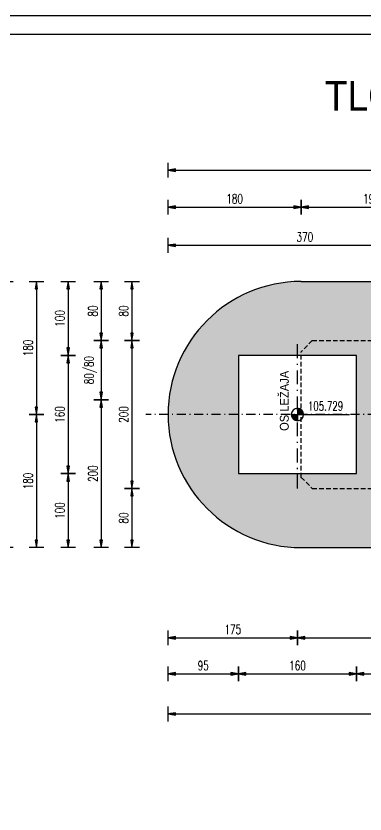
# Model space of a CAD drawing. Extents: x 729 to 13755, y 65128 to 68267.
# Drawn here: x 12021 to 12493, y 66981 to 68061 of the extents above; entities that cross this region are included whole.
import ezdxf
from ezdxf.enums import TextEntityAlignment as Align

# ---------------------------------------------------------------- set-up
doc = ezdxf.new("R2010")
doc.units = 0
doc.header["$LTSCALE"] = 50
doc.header["$PDMODE"] = 34
doc.header["$PDSIZE"] = 5
doc.linetypes.add('CENTER', pattern=[0.47, 0.25, -0.1, 0.02, -0.1])
doc.linetypes.add('HIDDEN2', pattern=[0.1875, 0.125, -0.0625])
doc.layers.get('DEFPOINTS').update_dxf_attribs({"linetype": 'CONTINUOUS'})
for name, color, linetype in [('BETON', 7, 'CONTINUOUS'), ('BETON TANKO', 40, 'CONTINUOUS'), ('KOTE', 4, 'CONTINUOUS'), ('NEVIDLJIVO', 9, 'HIDDEN2'), ('OSI', 2, 'CENTER'), ('POM', 9, 'CONTINUOUS'), ('TANKO', 8, 'CONTINUOUS'), ('TEKST', 7, 'CONTINUOUS')]:
    doc.layers.add(name, color=color, linetype=linetype)
doc.styles.add('KOTE', font='romans.shx', dxfattribs={"width": 0.7})
doc.styles.get("Standard").update_dxf_attribs({"font": 'romans.shx', "width": 0.9})
doc.dimstyles.new('M50', dxfattribs={"dimscale": 100, "dimtxt": 0.125, "dimasz": 0.1, "dimexe": 0.4, "dimexo": 2, "dimgap": 0.05, "dimtad": 1, "dimdec": 1, "dimrnd": 0.01, "dimdsep": 46, "dimtxsty": 'KOTE', "dimblk1": 'S', "dimblk2": 'S', "dimsah": 1, "dimcen": 0.4, "dimdle": 0.4, "dimse1": 1, "dimse2": 1, "dimclrd": 8, "dimclre": 251, "dimclrt": 4, "dimadec": 0, "dimazin": 0, "dimtfac": 1, "dimtdec": 1, "dimtmove": 2, "dimatfit": 3, "dimldrblk": 'S', "dimfxl": 0, "dimtvp": 1, "dimtolj": 1, "dimtzin": 4, "dimarcsym": 0})

# ---------------------------------------------------------------- blocks, each defined once
blk = doc.blocks.new('A$C58DB7958')
at = {"layer": 'TANKO'}
h = blk.add_hatch(color=256, dxfattribs=at)
edge = h.paths.add_edge_path()
edge.add_line((-5.98, 0), (0, 0))
edge.add_line((0, 0), (0, -5.98))
edge.add_arc((0, 0), 5.98, 180, 270, ccw=False)
h = blk.add_hatch(color=256, dxfattribs=at)
edge = h.paths.add_edge_path()
edge.add_line((0, 0), (5.98, 0))
edge.add_arc((0, 0), 5.98, 0, 90)
edge.add_line((0, 5.98), (0, 0))
for p, q in [((-5.98, 0), (0, 0)), ((0, 5.98), (0, 0)), ((0, 0), (0, -5.98)), ((0, 0), (5.98, 0)), ((5.98, 0), (50.34, 0))]:
    blk.add_line(p, q, dxfattribs=at)
for start, end in [(90, 180), (180, 270), (0, 90), (270, 0)]:
    blk.add_arc((0, 0), 5.98, start, end, dxfattribs=at)
blk = doc.blocks.new('S')
at = {"layer": 'KOTE', "color": 9}
blk.add_line((0, 1), (0, -1), dxfattribs=at)
blk.add_lwpolyline([(-1, 0.17), (-1, -0.17), (0, 0)], close=True, dxfattribs=at)
at = {"layer": 'KOTE', "color": 9, "linetype": 'ByBlock'}
blk.add_solid([(-1, 0.17), (-1, -0.17), (0, 0)], dxfattribs=at)
blk = doc.blocks.new('*D785')
at = {"layer": 'DEFPOINTS', "color": 0}
for p in [(12406.6, 67701.5), (12177.7, 67621.5), (12421.6, 67621.5)]:
    blk.add_point(p, dxfattribs=at)
at = {"layer": 'POM', "color": 8, "lineweight": -2}
blk.add_line((12177.7, 67691.5), (12177.7, 67631.5), dxfattribs=at)
at = {"layer": 'POM', "color": 8, "lineweight": -2, "xscale": 10, "yscale": 10, "zscale": 10}
for p, rotation in [((12177.7, 67701.5), 90), ((12177.7, 67621.5), 270)]:
    blk.add_blockref('S', p, dxfattribs=dict(at, rotation=rotation))
at = {"layer": 'POM', "color": 4, "insert": (12166.4, 67661.5), "char_height": 12.5, "attachment_point": 5, "rotation": 90, "style": 'KOTE'}
blk.add_mtext('\\A1;80', dxfattribs=at)
blk = doc.blocks.new('*D786')
at = {"layer": 'DEFPOINTS', "color": 0}
for p in [(12421.6, 67621.5), (12177.7, 67421.5), (12421.6, 67421.5)]:
    blk.add_point(p, dxfattribs=at)
at = {"layer": 'POM', "color": 8, "lineweight": -2}
blk.add_line((12177.7, 67611.5), (12177.7, 67431.5), dxfattribs=at)
at = {"layer": 'POM', "color": 8, "lineweight": -2, "xscale": 10, "yscale": 10, "zscale": 10}
for p, rotation in [((12177.7, 67621.5), 90), ((12177.7, 67421.5), 270)]:
    blk.add_blockref('S', p, dxfattribs=dict(at, rotation=rotation))
at = {"layer": 'POM', "color": 4, "insert": (12166.4, 67521.5), "char_height": 12.5, "attachment_point": 5, "rotation": 90, "style": 'KOTE'}
blk.add_mtext('\\A1;200', dxfattribs=at)
blk = doc.blocks.new('*D787')
at = {"layer": 'DEFPOINTS', "color": 0}
for p in [(12421.6, 67421.5), (12177.7, 67341.5), (12406.6, 67341.5)]:
    blk.add_point(p, dxfattribs=at)
at = {"layer": 'POM', "color": 8, "lineweight": -2}
blk.add_line((12177.7, 67411.5), (12177.7, 67351.5), dxfattribs=at)
at = {"layer": 'POM', "color": 8, "lineweight": -2, "xscale": 10, "yscale": 10, "zscale": 10}
for p, rotation in [((12177.7, 67421.5), 90), ((12177.7, 67341.5), 270)]:
    blk.add_blockref('S', p, dxfattribs=dict(at, rotation=rotation))
at = {"layer": 'POM', "color": 4, "insert": (12166.4, 67381.5), "char_height": 12.5, "attachment_point": 5, "rotation": 90, "style": 'KOTE'}
blk.add_mtext('\\A1;80', dxfattribs=at)
blk = doc.blocks.new('*D788')
at = {"layer": 'DEFPOINTS', "color": 0}
for p in [(12406.6, 67701.5), (12091.3, 67601.5), (12321.6, 67601.5)]:
    blk.add_point(p, dxfattribs=at)
at = {"layer": 'POM', "color": 8, "lineweight": -2}
blk.add_line((12091.3, 67691.5), (12091.3, 67611.5), dxfattribs=at)
at = {"layer": 'POM', "color": 8, "lineweight": -2, "xscale": 10, "yscale": 10, "zscale": 10}
for p, rotation in [((12091.3, 67701.5), 90), ((12091.3, 67601.5), 270)]:
    blk.add_blockref('S', p, dxfattribs=dict(at, rotation=rotation))
at = {"layer": 'POM', "color": 4, "insert": (12080.1, 67651.5), "char_height": 12.5, "attachment_point": 5, "rotation": 90, "style": 'KOTE'}
blk.add_mtext('\\A1;100', dxfattribs=at)
blk = doc.blocks.new('*D789')
at = {"layer": 'DEFPOINTS', "color": 0}
for p in [(12321.6, 67601.5), (12091.3, 67441.5), (12321.6, 67441.5)]:
    blk.add_point(p, dxfattribs=at)
at = {"layer": 'POM', "color": 8, "lineweight": -2}
blk.add_line((12091.3, 67591.5), (12091.3, 67451.5), dxfattribs=at)
at = {"layer": 'POM', "color": 8, "lineweight": -2, "xscale": 10, "yscale": 10, "zscale": 10}
for p, rotation in [((12091.3, 67601.5), 90), ((12091.3, 67441.5), 270)]:
    blk.add_blockref('S', p, dxfattribs=dict(at, rotation=rotation))
at = {"layer": 'POM', "color": 4, "insert": (12080.1, 67521.5), "char_height": 12.5, "attachment_point": 5, "rotation": 90, "style": 'KOTE'}
blk.add_mtext('\\A1;160', dxfattribs=at)
blk = doc.blocks.new('*D790')
at = {"layer": 'DEFPOINTS', "color": 0}
for p in [(12321.6, 67441.5), (12091.3, 67341.5), (12406.6, 67341.5)]:
    blk.add_point(p, dxfattribs=at)
at = {"layer": 'POM', "color": 8, "lineweight": -2}
blk.add_line((12091.3, 67431.5), (12091.3, 67351.5), dxfattribs=at)
at = {"layer": 'POM', "color": 8, "lineweight": -2, "xscale": 10, "yscale": 10, "zscale": 10}
for p, rotation in [((12091.3, 67441.5), 90), ((12091.3, 67341.5), 270)]:
    blk.add_blockref('S', p, dxfattribs=dict(at, rotation=rotation))
at = {"layer": 'POM', "color": 4, "insert": (12080.1, 67391.5), "char_height": 12.5, "attachment_point": 5, "rotation": 90, "style": 'KOTE'}
blk.add_mtext('\\A1;100', dxfattribs=at)
blk = doc.blocks.new('*D791')
at = {"layer": 'DEFPOINTS', "color": 0}
for p in [(12406.6, 67701.5), (12048.4, 67521.5), (12226.6, 67521.5)]:
    blk.add_point(p, dxfattribs=at)
at = {"layer": 'POM', "color": 8, "lineweight": -2}
blk.add_line((12048.4, 67691.5), (12048.4, 67531.5), dxfattribs=at)
at = {"layer": 'POM', "color": 8, "lineweight": -2, "xscale": 10, "yscale": 10, "zscale": 10}
for p, rotation in [((12048.4, 67701.5), 90), ((12048.4, 67521.5), 270)]:
    blk.add_blockref('S', p, dxfattribs=dict(at, rotation=rotation))
at = {"layer": 'POM', "color": 4, "insert": (12037.1, 67611.5), "char_height": 12.5, "attachment_point": 5, "rotation": 90, "style": 'KOTE'}
blk.add_mtext('\\A1;180', dxfattribs=at)
blk = doc.blocks.new('*D863')
at = {"layer": 'DEFPOINTS', "color": 0}
for p in [(12406.6, 67701.5), (12136.1, 67621.5), (12421.6, 67621.5)]:
    blk.add_point(p, dxfattribs=at)
at = {"layer": 'POM', "color": 8, "lineweight": -2}
blk.add_line((12136.1, 67691.5), (12136.1, 67631.5), dxfattribs=at)
at = {"layer": 'POM', "color": 8, "lineweight": -2, "xscale": 10, "yscale": 10, "zscale": 10}
for p, rotation in [((12136.1, 67701.5), 90), ((12136.1, 67621.5), 270)]:
    blk.add_blockref('S', p, dxfattribs=dict(at, rotation=rotation))
at = {"layer": 'POM', "color": 4, "insert": (12124.9, 67661.5), "char_height": 12.5, "attachment_point": 5, "rotation": 90, "style": 'KOTE'}
blk.add_mtext('\\A1;80', dxfattribs=at)
blk = doc.blocks.new('*D864')
at = {"layer": 'DEFPOINTS', "color": 0}
for p in [(12421.6, 67621.5), (12136.1, 67541.5), (12596.6, 67541.5)]:
    blk.add_point(p, dxfattribs=at)
at = {"layer": 'POM', "color": 8, "lineweight": -2}
blk.add_line((12136.1, 67611.5), (12136.1, 67551.5), dxfattribs=at)
at = {"layer": 'POM', "color": 8, "lineweight": -2, "xscale": 10, "yscale": 10, "zscale": 10}
for p, rotation in [((12136.1, 67621.5), 90), ((12136.1, 67541.5), 270)]:
    blk.add_blockref('S', p, dxfattribs=dict(at, rotation=rotation))
at = {"layer": 'POM', "color": 4, "insert": (12121.6, 67581.5), "char_height": 12.5, "attachment_point": 5, "rotation": 90, "style": 'KOTE'}
blk.add_mtext('\\A1;80/{\\fRomanS|b0|i0|c238|p2;80}', dxfattribs=at)
blk = doc.blocks.new('*D865')
at = {"layer": 'DEFPOINTS', "color": 0}
for p in [(12596.6, 67541.5), (12136.1, 67341.5), (12406.6, 67341.5)]:
    blk.add_point(p, dxfattribs=at)
at = {"layer": 'POM', "color": 8, "lineweight": -2}
blk.add_line((12136.1, 67531.5), (12136.1, 67351.5), dxfattribs=at)
at = {"layer": 'POM', "color": 8, "lineweight": -2, "xscale": 10, "yscale": 10, "zscale": 10}
for p, rotation in [((12136.1, 67541.5), 90), ((12136.1, 67341.5), 270)]:
    blk.add_blockref('S', p, dxfattribs=dict(at, rotation=rotation))
at = {"layer": 'POM', "color": 4, "insert": (12124.9, 67441.5), "char_height": 12.5, "attachment_point": 5, "rotation": 90, "style": 'KOTE'}
blk.add_mtext('\\A1;200', dxfattribs=at)
blk = doc.blocks.new('*D792')
at = {"layer": 'DEFPOINTS', "color": 0}
for p in [(12596.6, 67750.4), (12596.6, 67701.5), (12226.6, 67521.5)]:
    blk.add_point(p, dxfattribs=at)
at = {"layer": 'POM', "color": 8, "lineweight": -2}
blk.add_line((12236.6, 67750.4), (12586.6, 67750.4), dxfattribs=at)
at = {"layer": 'POM', "color": 8, "lineweight": -2, "xscale": 10, "yscale": 10, "zscale": 10, "rotation": 180}
blk.add_blockref('S', (12226.6, 67750.4), dxfattribs=at)
at = {"layer": 'POM', "color": 8, "lineweight": -2, "xscale": 10, "yscale": 10, "zscale": 10}
blk.add_blockref('S', (12596.6, 67750.4), dxfattribs=at)
at = {"layer": 'POM', "color": 4, "insert": (12411.6, 67761.6), "char_height": 12.5, "attachment_point": 5, "style": 'KOTE'}
blk.add_mtext('\\A1;370', dxfattribs=at)
blk = doc.blocks.new('*D797')
at = {"layer": 'DEFPOINTS', "color": 0}
for p in [(12406.6, 67802), (12406.6, 67701.5), (12226.6, 67521.5)]:
    blk.add_point(p, dxfattribs=at)
at = {"layer": 'POM', "color": 8, "lineweight": -2}
blk.add_line((12236.6, 67802), (12396.6, 67802), dxfattribs=at)
at = {"layer": 'POM', "color": 8, "lineweight": -2, "xscale": 10, "yscale": 10, "zscale": 10, "rotation": 180}
blk.add_blockref('S', (12226.6, 67802), dxfattribs=at)
at = {"layer": 'POM', "color": 8, "lineweight": -2, "xscale": 10, "yscale": 10, "zscale": 10}
blk.add_blockref('S', (12406.6, 67802), dxfattribs=at)
at = {"layer": 'POM', "color": 4, "insert": (12316.6, 67813.3), "char_height": 12.5, "attachment_point": 5, "style": 'KOTE'}
blk.add_mtext('\\A1;180', dxfattribs=at)
blk = doc.blocks.new('*D798')
at = {"layer": 'DEFPOINTS', "color": 0}
for p in [(12596.6, 67802), (12406.6, 67701.5), (12596.6, 67701.5)]:
    blk.add_point(p, dxfattribs=at)
at = {"layer": 'POM', "color": 8, "lineweight": -2}
blk.add_line((12416.6, 67802), (12586.6, 67802), dxfattribs=at)
at = {"layer": 'POM', "color": 8, "lineweight": -2, "xscale": 10, "yscale": 10, "zscale": 10, "rotation": 180}
blk.add_blockref('S', (12406.6, 67802), dxfattribs=at)
at = {"layer": 'POM', "color": 8, "lineweight": -2, "xscale": 10, "yscale": 10, "zscale": 10}
blk.add_blockref('S', (12596.6, 67802), dxfattribs=at)
at = {"layer": 'POM', "color": 4, "insert": (12501.6, 67813.3), "char_height": 12.5, "attachment_point": 5, "style": 'KOTE'}
blk.add_mtext('\\A1;190', dxfattribs=at)
blk = doc.blocks.new('*D805')
at = {"layer": 'DEFPOINTS', "color": 0}
for p in [(13396.6, 67852.2), (12226.6, 67521.5), (13396.6, 67521.5)]:
    blk.add_point(p, dxfattribs=at)
at = {"layer": 'POM', "color": 8, "lineweight": -2}
blk.add_line((12236.6, 67852.2), (13386.6, 67852.2), dxfattribs=at)
at = {"layer": 'POM', "color": 8, "lineweight": -2, "xscale": 10, "yscale": 10, "zscale": 10, "rotation": 180}
blk.add_blockref('S', (12226.6, 67852.2), dxfattribs=at)
at = {"layer": 'POM', "color": 8, "lineweight": -2, "xscale": 10, "yscale": 10, "zscale": 10}
blk.add_blockref('S', (13396.6, 67852.2), dxfattribs=at)
at = {"layer": 'POM', "color": 4, "insert": (12811.6, 67863.5), "char_height": 12.5, "attachment_point": 5, "style": 'KOTE'}
blk.add_mtext('\\A1;1170', dxfattribs=at)
blk = doc.blocks.new('*D806')
at = {"layer": 'DEFPOINTS', "color": 0}
for p in [(12226.6, 67521.5), (12401.6, 67421.5), (12401.6, 67219.4)]:
    blk.add_point(p, dxfattribs=at)
at = {"layer": 'POM', "color": 8, "lineweight": -2}
blk.add_line((12236.6, 67219.4), (12391.6, 67219.4), dxfattribs=at)
at = {"layer": 'POM', "color": 8, "lineweight": -2, "xscale": 10, "yscale": 10, "zscale": 10, "rotation": 180}
blk.add_blockref('S', (12226.6, 67219.4), dxfattribs=at)
at = {"layer": 'POM', "color": 8, "lineweight": -2, "xscale": 10, "yscale": 10, "zscale": 10}
blk.add_blockref('S', (12401.6, 67219.4), dxfattribs=at)
at = {"layer": 'POM', "color": 4, "insert": (12314.1, 67230.7), "char_height": 12.5, "attachment_point": 5, "style": 'KOTE'}
blk.add_mtext('\\A1;175', dxfattribs=at)
blk = doc.blocks.new('*D807')
at = {"layer": 'DEFPOINTS', "color": 0}
for p in [(12401.6, 67421.5), (12811.6, 67321.4), (12811.6, 67219.4)]:
    blk.add_point(p, dxfattribs=at)
at = {"layer": 'POM', "color": 8, "lineweight": -2}
blk.add_line((12411.6, 67219.4), (12801.6, 67219.4), dxfattribs=at)
at = {"layer": 'POM', "color": 8, "lineweight": -2, "xscale": 10, "yscale": 10, "zscale": 10, "rotation": 180}
blk.add_blockref('S', (12401.6, 67219.4), dxfattribs=at)
at = {"layer": 'POM', "color": 8, "lineweight": -2, "xscale": 10, "yscale": 10, "zscale": 10}
blk.add_blockref('S', (12811.6, 67219.4), dxfattribs=at)
at = {"layer": 'POM', "color": 4, "insert": (12606.6, 67230.7), "char_height": 12.5, "attachment_point": 5, "style": 'KOTE'}
blk.add_mtext('\\A1;410', dxfattribs=at)
blk = doc.blocks.new('*D810')
at = {"layer": 'DEFPOINTS', "color": 0}
for p in [(12226.6, 67521.5), (12321.6, 67441.5), (12321.6, 67170.5)]:
    blk.add_point(p, dxfattribs=at)
at = {"layer": 'POM', "color": 8, "lineweight": -2}
blk.add_line((12236.6, 67170.5), (12311.6, 67170.5), dxfattribs=at)
at = {"layer": 'POM', "color": 8, "lineweight": -2, "xscale": 10, "yscale": 10, "zscale": 10, "rotation": 180}
blk.add_blockref('S', (12226.6, 67170.5), dxfattribs=at)
at = {"layer": 'POM', "color": 8, "lineweight": -2, "xscale": 10, "yscale": 10, "zscale": 10}
blk.add_blockref('S', (12321.6, 67170.5), dxfattribs=at)
at = {"layer": 'POM', "color": 4, "insert": (12274.1, 67181.8), "char_height": 12.5, "attachment_point": 5, "style": 'KOTE'}
blk.add_mtext('\\A1;95', dxfattribs=at)
blk = doc.blocks.new('*D811')
at = {"layer": 'DEFPOINTS', "color": 0}
for p in [(12321.6, 67441.5), (12481.6, 67441.5), (12481.6, 67170.5)]:
    blk.add_point(p, dxfattribs=at)
at = {"layer": 'POM', "color": 8, "lineweight": -2}
blk.add_line((12331.6, 67170.5), (12471.6, 67170.5), dxfattribs=at)
at = {"layer": 'POM', "color": 8, "lineweight": -2, "xscale": 10, "yscale": 10, "zscale": 10, "rotation": 180}
blk.add_blockref('S', (12321.6, 67170.5), dxfattribs=at)
at = {"layer": 'POM', "color": 8, "lineweight": -2, "xscale": 10, "yscale": 10, "zscale": 10}
blk.add_blockref('S', (12481.6, 67170.5), dxfattribs=at)
at = {"layer": 'POM', "color": 4, "insert": (12401.6, 67181.8), "char_height": 12.5, "attachment_point": 5, "style": 'KOTE'}
blk.add_mtext('\\A1;160', dxfattribs=at)
blk = doc.blocks.new('*D812')
at = {"layer": 'DEFPOINTS', "color": 0}
for p in [(12481.6, 67441.5), (12596.6, 67341.5), (12596.6, 67170.5)]:
    blk.add_point(p, dxfattribs=at)
at = {"layer": 'POM', "color": 8, "lineweight": -2}
blk.add_line((12491.6, 67170.5), (12586.6, 67170.5), dxfattribs=at)
at = {"layer": 'POM', "color": 8, "lineweight": -2, "xscale": 10, "yscale": 10, "zscale": 10, "rotation": 180}
blk.add_blockref('S', (12481.6, 67170.5), dxfattribs=at)
at = {"layer": 'POM', "color": 8, "lineweight": -2, "xscale": 10, "yscale": 10, "zscale": 10}
blk.add_blockref('S', (12596.6, 67170.5), dxfattribs=at)
at = {"layer": 'POM', "color": 4, "insert": (12539.1, 67181.8), "char_height": 12.5, "attachment_point": 5, "style": 'KOTE'}
blk.add_mtext('\\A1;115', dxfattribs=at)
blk = doc.blocks.new('*D821')
at = {"layer": 'DEFPOINTS', "color": 0}
for p in [(12226.6, 67521.5), (13396.6, 67521.5), (13396.6, 67116.3)]:
    blk.add_point(p, dxfattribs=at)
at = {"layer": 'POM', "color": 8, "lineweight": -2}
blk.add_line((12236.6, 67116.3), (13386.6, 67116.3), dxfattribs=at)
at = {"layer": 'POM', "color": 8, "lineweight": -2, "xscale": 10, "yscale": 10, "zscale": 10, "rotation": 180}
blk.add_blockref('S', (12226.6, 67116.3), dxfattribs=at)
at = {"layer": 'POM', "color": 8, "lineweight": -2, "xscale": 10, "yscale": 10, "zscale": 10}
blk.add_blockref('S', (13396.6, 67116.3), dxfattribs=at)
at = {"layer": 'POM', "color": 4, "insert": (12811.6, 67127.5), "char_height": 12.5, "attachment_point": 5, "style": 'KOTE'}
blk.add_mtext('\\A1;1170', dxfattribs=at)
blk = doc.blocks.new('*D822')
at = {"layer": 'DEFPOINTS', "color": 0}
for p in [(12226.6, 67521.5), (12048.4, 67341.5), (12406.6, 67341.5)]:
    blk.add_point(p, dxfattribs=at)
at = {"layer": 'POM', "color": 8, "lineweight": -2}
blk.add_line((12048.4, 67511.5), (12048.4, 67351.5), dxfattribs=at)
at = {"layer": 'POM', "color": 8, "lineweight": -2, "xscale": 10, "yscale": 10, "zscale": 10}
for p, rotation in [((12048.4, 67521.5), 90), ((12048.4, 67341.5), 270)]:
    blk.add_blockref('S', p, dxfattribs=dict(at, rotation=rotation))
at = {"layer": 'POM', "color": 4, "insert": (12037.1, 67431.5), "char_height": 12.5, "attachment_point": 5, "rotation": 90, "style": 'KOTE'}
blk.add_mtext('\\A1;180', dxfattribs=at)
blk = doc.blocks.new('*D823')
at = {"layer": 'DEFPOINTS', "color": 0}
for p in [(12406.6, 67701.5), (12007, 67341.5), (12406.6, 67341.5)]:
    blk.add_point(p, dxfattribs=at)
at = {"layer": 'POM', "color": 8, "lineweight": -2}
blk.add_line((12007, 67691.5), (12007, 67351.5), dxfattribs=at)
at = {"layer": 'POM', "color": 8, "lineweight": -2, "xscale": 10, "yscale": 10, "zscale": 10}
for p, rotation in [((12007, 67701.5), 90), ((12007, 67341.5), 270)]:
    blk.add_blockref('S', p, dxfattribs=dict(at, rotation=rotation))
at = {"layer": 'POM', "color": 4, "insert": (11995.8, 67521.5), "char_height": 12.5, "attachment_point": 5, "rotation": 90, "style": 'KOTE'}
blk.add_mtext('\\A1;360', dxfattribs=at)

msp = doc.modelspace()

# ---------------------------------------------------------------- hatches: boundary and pattern name
at = {"layer": 'BETON TANKO'}
h = msp.add_hatch(dxfattribs=at)
h.set_pattern_fill('DOTS', color=256, scale=2, style=0)
h.paths.add_polyline_path([(12321.61, 67441.46), (12481.61, 67441.46), (12481.61, 67601.46), (12321.61, 67601.46)], flags=16)
edge = h.paths.add_edge_path(flags=16)
edge.add_arc((12524.11, 67431.46), 3.55, 0, 360)
edge = h.paths.add_edge_path(flags=16)
edge.add_arc((12549.11, 67431.46), 3.55, 0, 360)
edge = h.paths.add_edge_path(flags=16)
edge.add_arc((12574.11, 67431.46), 3.55, 0, 360)
edge = h.paths.add_edge_path(flags=16)
edge.add_arc((12524.11, 67611.46), 3.55, 0, 360)
edge = h.paths.add_edge_path(flags=16)
edge.add_arc((12549.11, 67611.46), 3.55, 0, 360)
edge = h.paths.add_edge_path(flags=16)
edge.add_arc((12574.11, 67611.46), 3.55, 0, 360)
edge = h.paths.add_edge_path()
edge.add_arc((12406.61, 67521.46), 180, 90, 270)
edge.add_line((12406.61, 67341.46), (12596.61, 67341.46))
edge.add_line((12596.61, 67341.46), (12596.61, 67701.46))
edge.add_line((12596.61, 67701.46), (12406.61, 67701.46))
h.paths.add_polyline_path([(12526.41, 67677.9), (12546.82, 67677.9), (12546.82, 67659.15), (12526.41, 67659.15)], flags=24)
h.paths.add_polyline_path([(12551.41, 67677.9), (12571.82, 67677.9), (12571.82, 67659.15), (12551.41, 67659.15)], flags=24)
h.paths.add_polyline_path([(12574.56, 67678.78), (12607.48, 67678.78), (12607.48, 67660.03), (12574.56, 67660.03)], flags=9)
h.paths.add_polyline_path([(12526.41, 67396.27), (12546.82, 67396.27), (12546.82, 67377.52), (12526.41, 67377.52)], flags=24)
h.paths.add_polyline_path([(12551.41, 67396.27), (12571.82, 67396.27), (12571.82, 67377.52), (12551.41, 67377.52)], flags=24)
h.paths.add_polyline_path([(12574.13, 67395.51), (12607.05, 67395.51), (12607.05, 67376.76), (12574.13, 67376.76)], flags=9)

# ---------------------------------------------------------------- linework, layer by layer
at = {"layer": 'BETON'}
for p, q in [((12406.61, 67701.46), (12596.61, 67701.46)), ((12406.61, 67341.46), (12596.61, 67341.46))]:
    msp.add_line(p, q, dxfattribs=at)
for points in [[(8850.77, 65128.08), (13755.48, 65128.08), (13755.48, 68060.75), (8850.77, 68060.75)], [(8975.77, 65153.08), (13730.48, 65153.08), (13730.48, 68035.75), (8975.77, 68035.75)]]:
    msp.add_lwpolyline(points, close=True, dxfattribs=at)
msp.add_arc((12406.61, 67521.46), 180, 90, 270, dxfattribs=at)
at = {"layer": 'BETON TANKO'}
msp.add_lwpolyline([(12321.61, 67441.46), (12481.61, 67441.46), (12481.61, 67601.46), (12321.61, 67601.46)], close=True, dxfattribs=at)
at = {"layer": 'NEVIDLJIVO'}
for p, q in [((12421.61, 67621.46), (12406.61, 67606.46)), ((12421.61, 67621.46), (12596.61, 67621.46)), ((12406.61, 67436.46), (12406.61, 67606.46)), ((12406.61, 67436.46), (12421.61, 67421.46)), ((12421.61, 67421.46), (13201.61, 67421.46))]:
    msp.add_line(p, q, dxfattribs=at)
at = {"layer": 'OSI', "ltscale": 1.5}
msp.add_line((12401.61, 67421.46), (12401.61, 67621.46), dxfattribs=at)
at = {"layer": 'OSI'}
msp.add_line((13566.67, 67521.46), (12196.61, 67521.46), dxfattribs=at)

# ---------------------------------------------------------------- block references
at = {"layer": 'TANKO', "xscale": 1.400000000000091, "yscale": 1.400000000001455, "zscale": 1.4}
msp.add_blockref('A$C58DB7958', (12401.61, 67521.46), dxfattribs=at)

# ---------------------------------------------------------------- texts
at = {"layer": 'KOTE', "style": 'KOTE', "width": 0.7}
msp.add_text('105.729', height=12.25, rotation=0.00621, dxfattribs=at).set_placement((12439.52, 67532.88, -458.38), align=Align.MIDDLE)
at = {"layer": 'TEKST', "insert": (12811.61, 67952.41), "char_height": 40, "attachment_point": 5}
msp.add_mtext('{\\fArial|b0|i0|c238|p34;TLOCRT CENTRALNOG STUPA}', dxfattribs=at)
at = {"layer": 'TEKST', "insert": (12383.88, 67539.97), "char_height": 12, "attachment_point": 5, "rotation": 90}
msp.add_mtext('{\\fArial|b0|i0|c238|p34;OS LEŽAJA}', dxfattribs=at)

# ---------------------------------------------------------------- dimensions: what is measured, and where the dimension line sits
at = {"layer": 'POM'}
for base, p1, p2, picture, middle in [((13396.61, 67852.23), (12226.61, 67521.46), (13396.61, 67521.46), '*D805', (12811.61, 67863.48)), ((12406.61, 67802.03), (12226.61, 67521.46), (12406.61, 67701.46), '*D797', (12316.61, 67813.28)), ((12596.61, 67802.03), (12406.61, 67701.46), (12596.61, 67701.46), '*D798', (12501.61, 67813.28)), ((12596.61, 67750.39), (12226.61, 67521.46), (12596.61, 67701.46), '*D792', (12411.61, 67761.64)), ((12401.61, 67219.41), (12226.61, 67521.46), (12401.61, 67421.46), '*D806', (12314.11, 67230.66)), ((12321.61, 67170.54), (12226.61, 67521.46), (12321.61, 67441.46), '*D810', (12274.11, 67181.79)), ((13396.61, 67116.28), (12226.61, 67521.46), (13396.61, 67521.46), '*D821', (12811.61, 67127.53)), ((12481.61, 67170.54), (12321.61, 67441.46), (12481.61, 67441.46), '*D811', (12401.61, 67181.79)), ((12596.61, 67170.54), (12481.61, 67441.46), (12596.61, 67341.46), '*D812', (12539.11, 67181.79)), ((12811.61, 67219.41), (12401.61, 67421.46), (12811.61, 67321.44), '*D807', (12606.61, 67230.66))]:
    dim = msp.add_linear_dim(base=base, p1=p1, p2=p2, dimstyle='M50', dxfattribs=at)
    dim.commit()
    dim.dimension.update_dxf_attribs({"geometry": picture, "text_midpoint": middle})
for base, p1, p2, picture, middle in [((12007.04, 67341.46), (12406.61, 67701.46), (12406.61, 67341.46), '*D823', (11995.79, 67521.46)), ((12048.38, 67521.46), (12406.61, 67701.46), (12226.61, 67521.46), '*D791', (12037.13, 67611.46)), ((12091.33, 67601.46), (12406.61, 67701.46), (12321.61, 67601.46), '*D788', (12080.08, 67651.46)), ((12136.11, 67621.46), (12406.61, 67701.46), (12421.61, 67621.46), '*D863', (12124.86, 67661.46)), ((12177.66, 67621.46), (12406.61, 67701.46), (12421.61, 67621.46), '*D785', (12166.41, 67661.46)), ((12177.66, 67421.46), (12421.61, 67621.46), (12421.61, 67421.46), '*D786', (12166.41, 67521.46)), ((12091.33, 67441.46), (12321.61, 67601.46), (12321.61, 67441.46), '*D789', (12080.08, 67521.46)), ((12136.11, 67341.46), (12596.61, 67541.46), (12406.61, 67341.46), '*D865', (12124.86, 67441.46)), ((12048.38, 67341.46), (12226.61, 67521.46), (12406.61, 67341.46), '*D822', (12037.13, 67431.46)), ((12091.33, 67341.46), (12321.61, 67441.46), (12406.61, 67341.46), '*D790', (12080.08, 67391.46)), ((12177.66, 67341.46), (12421.61, 67421.46), (12406.61, 67341.46), '*D787', (12166.41, 67381.46))]:
    dim = msp.add_linear_dim(base=base, p1=p1, p2=p2, angle=90, dimstyle='M50', dxfattribs=at)
    dim.commit()
    dim.dimension.update_dxf_attribs({"geometry": picture, "text_midpoint": middle})
dim = msp.add_linear_dim(base=(12136.11, 67541.46), p1=(12421.61, 67621.46), p2=(12596.61, 67541.46), angle=90, text='<>/{\\fRomanS|b0|i0|c238|p2;80}', dimstyle='M50', dxfattribs=at)
dim.commit()
dim.dimension.update_dxf_attribs({"geometry": '*D864', "text_midpoint": (12121.58, 67581.46)})

doc.saveas('drawing.dxf')
